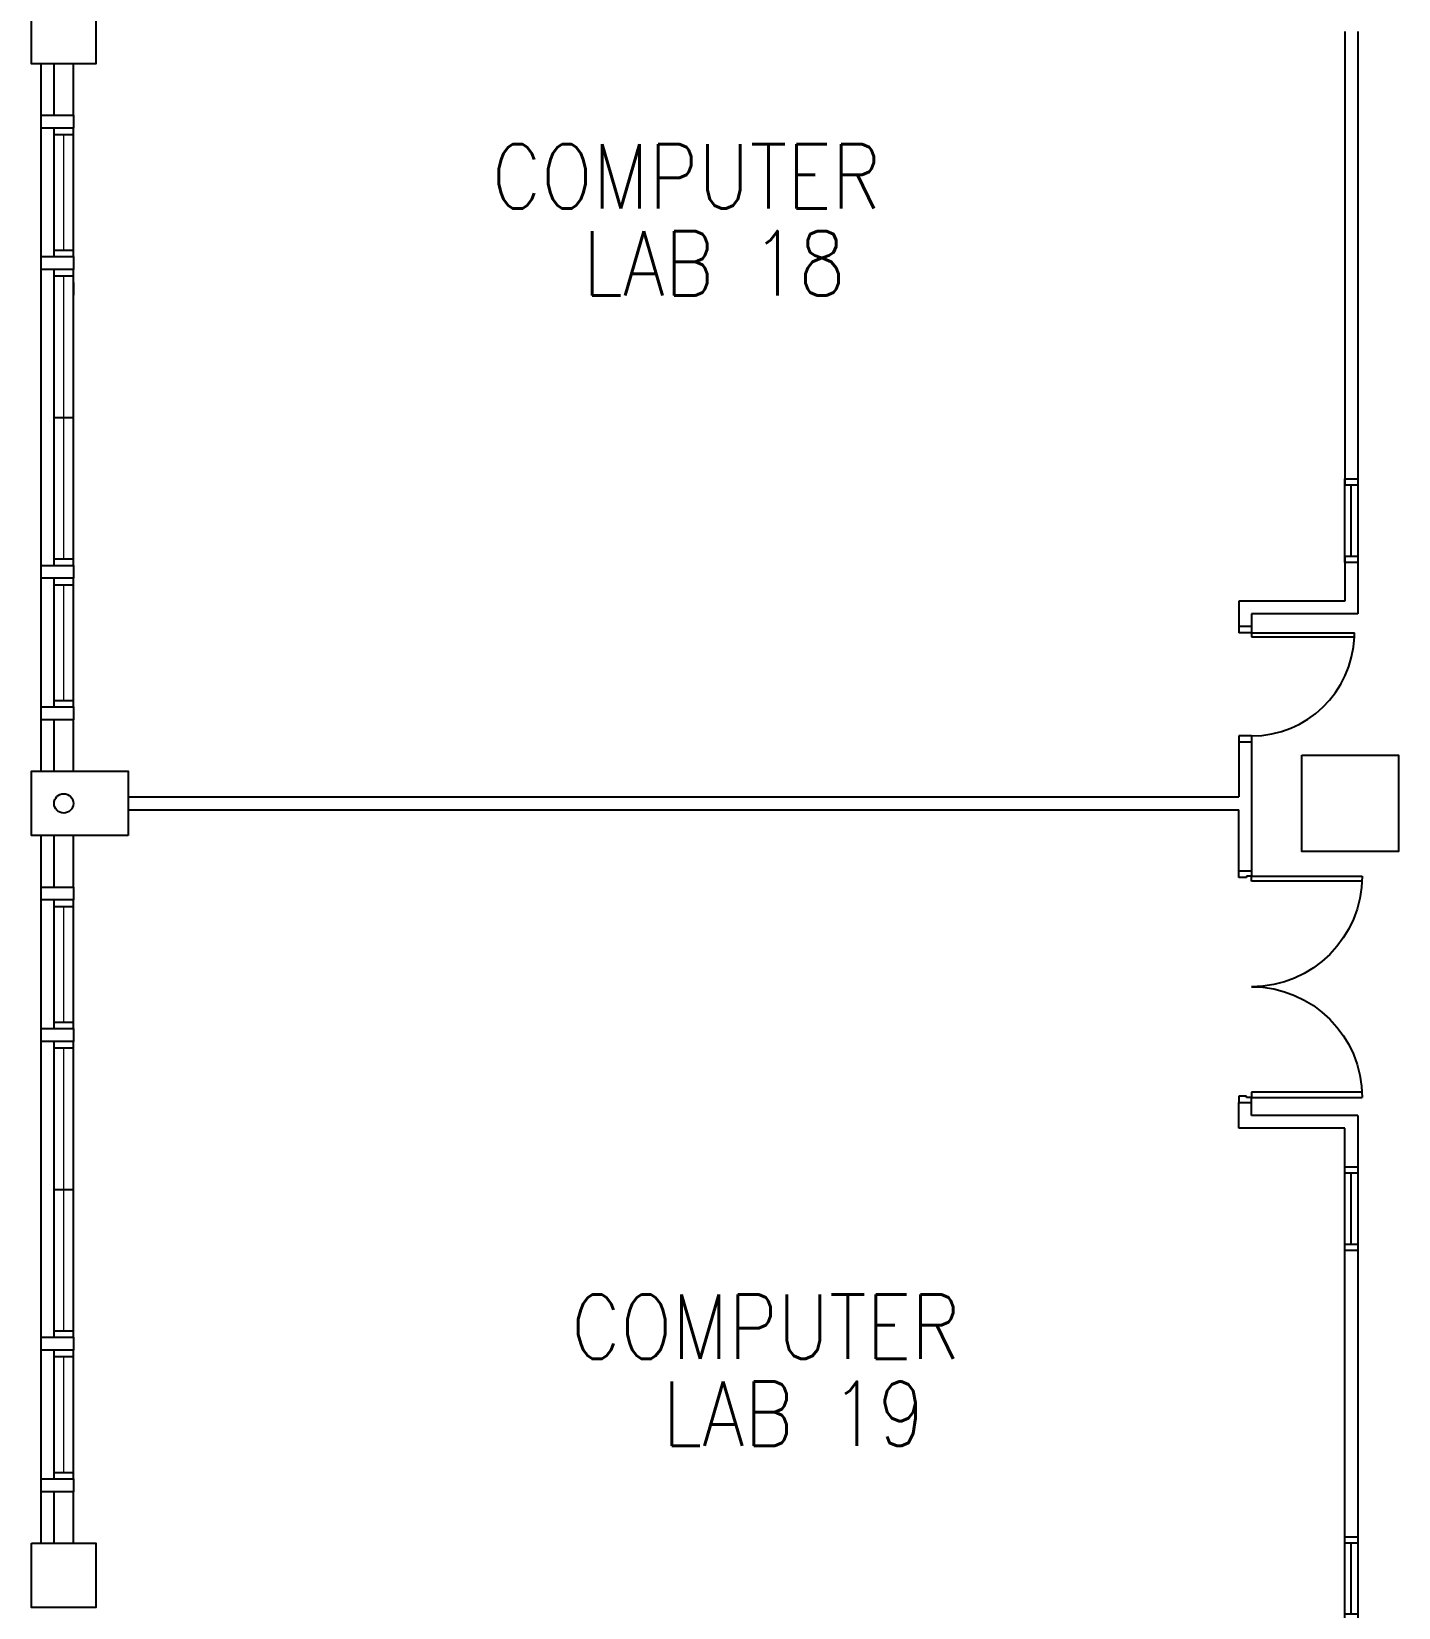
# Model space of a CAD drawing. Extents: x 2508799 to 2625178, y -845223 to -762524.
# Drawn here: x 2564299 to 2574924, y -808674 to -796424 of the extents above; entities that cross this region are included whole.
import ezdxf

# ---------------------------------------------------------------- set-up
doc = ezdxf.new("R2010")
doc.units = 0
doc.header["$LTSCALE"] = 10
doc.header["$MEASUREMENT"] = 0
doc.layers.get('0').update_dxf_attribs({"linetype": 'CONTINUOUS'})
for name, color, linetype in [('COL', 3, 'CONTINUOUS'), ('DIM', 7, 'CONTINUOUS'), ('DOOR', 5, 'CONTINUOUS'), ('DR', 7, 'CONTINUOUS'), ('LINE', 7, 'CONTINUOUS'), ('partition', 7, 'CONTINUOUS'), ('RWDP', 145, 'CONTINUOUS'), ('stair', 7, 'CONTINUOUS'), ('T50', 4, 'CONTINUOUS'), ('WALL', 2, 'CONTINUOUS'), ('WIN', 5, 'CONTINUOUS')]:
    doc.layers.add(name, color=color, linetype=linetype)
doc.styles.add('ROMANS', font='romans')

# ---------------------------------------------------------------- blocks, each defined once
blk = doc.blocks.new('FG')
at = {"layer": 'LINE', "linetype": 'Continuous'}
for points in [[(0, 0), (50, 0), (50, 100), (0, 100)], [(600, 0), (650, 0), (650, 100), (600, 100)]]:
    blk.add_lwpolyline(points, close=True, dxfattribs=at)
at = {"layer": 'LINE', "color": 5, "linetype": 'Continuous'}
for points in [[(600, 100), (50, 100)], [(50, 0), (600, 0)]]:
    blk.add_lwpolyline(points, dxfattribs=at)
at = {"layer": 'LINE', "color": 1, "linetype": 'Continuous'}
blk.add_lwpolyline([(50, 50), (600, 50)], dxfattribs=at)
blk = doc.blocks.new('D1800-A')
at = {"layer": 'DR'}
for p, q in [((0, 0), (100, 0)), ((0, -50), (0, 0)), ((100, 0), (100, -40)), ((60, -50), (0, -50)), ((100, -40), (60, -40)), ((60, -40), (60, -50)), ((100, -40), (960, -40)), ((100, -80), (100, -40)), ((959, -80), (100, -80)), ((60, -1750), (0, -1750)), ((0, -1750), (0, -1800)), ((0, -1800), (100, -1800)), ((60, -1760), (60, -1750)), ((100, -1760), (60, -1760)), ((959, -1720), (100, -1720)), ((100, -1720), (100, -1760)), ((100, -1760), (960, -1760)), ((100, -1800), (100, -1760))]:
    blk.add_line(p, q, dxfattribs=at)
for centre, start, end in [((100, -40), 270.0001, 0), ((100, -1760), 0, 90)]:
    blk.add_arc(centre, 860, start, end, dxfattribs=at)
blk = doc.blocks.new('D900')
at = {"layer": 'DOOR', "color": 7}
for p, q in [((50, 100), (50, 899)), ((80, 899), (50, 899)), ((80, 100), (80, 899)), ((0, 100), (0, 0)), ((0, 100), (50, 100)), ((0, 0), (50, 0)), ((50, 100), (50, 0)), ((50, 100), (80, 100)), ((850, 100), (850, 0)), ((850, 100), (900, 100)), ((850, 0), (900, 0)), ((900, 100), (900, 0))]:
    blk.add_line(p, q, dxfattribs=at)
blk.add_arc((50, 100), 800, 0, 87.8509, dxfattribs=at)

msp = doc.modelspace()

# ---------------------------------------------------------------- linework, layer by layer
at = {"color": 0}
for p, q in [((2564374.5, -802174.1), (2564374.5, -796674.1)), ((2573682.5, -800851), (2573682.5, -801051)), ((2573782.5, -800951), (2573782.5, -801049.1)), ((2564374.5, -808174.1), (2564374.5, -802674.1)), ((2573682.5, -804949.1), (2573682.5, -804749.1)), ((2573782.5, -804849.1), (2573782.5, -804751))]:
    msp.add_line(p, q, dxfattribs=at)
at = {"layer": 'COL', "color": 0}
for points in [[(2564299.5, -796174.1), (2564799.5, -796174.1), (2564799.5, -796674.1), (2564299.5, -796674.1)], [(2574174.5, -802049.1), (2574924.5, -802049.1), (2574924.5, -802799.1), (2574174.5, -802799.1)], [(2565049.5, -802674.1), (2564299.5, -802674.1), (2564299.5, -802174.1), (2565049.5, -802174.1)], [(2564299.5, -808174.1), (2564799.5, -808174.1), (2564799.5, -808674.1), (2564299.5, -808674.1)]]:
    msp.add_lwpolyline(points, close=True, dxfattribs=at)
at = {"layer": 'DIM', "color": 0}
msp.add_line((2564624.5, -798374.1), (2564624.5, -798474.1), dxfattribs=at)
at = {"layer": 'partition', "color": 0}
for p, q in [((2574507.5, -800851), (2573682.5, -800851)), ((2574607.5, -800951), (2573782.5, -800951)), ((2565049.5, -802374.1), (2573682.5, -802374.1)), ((2565049.5, -802474.1), (2573682.5, -802474.1)), ((2574607.5, -804849.1), (2573782.5, -804849.1)), ((2574607.5, -804849.1), (2574607.5, -805299.1)), ((2574507.5, -804949.1), (2573682.5, -804949.1)), ((2574607.5, -805849.1), (2574607.5, -808174.1))]:
    msp.add_line(p, q, dxfattribs=at)
at = {"layer": 'RWDP', "color": 0}
msp.add_circle((2564549.5, -802424.1), 75, dxfattribs=at)
at = {"layer": 'stair', "color": 0}
for p, q in [((2574507.5, -796424.1), (2574507.5, -799951)), ((2574607.5, -796424.1), (2574607.5, -799951)), ((2574507.5, -800501), (2574507.5, -800851)), ((2574607.5, -800501), (2574607.5, -800951)), ((2573682.5, -801949.1), (2573682.5, -802374.1)), ((2573782.5, -801949.1), (2573782.5, -802949.1)), ((2573682.5, -802974.1), (2573682.5, -802474.1)), ((2574507.5, -805299.1), (2574507.5, -804949.1)), ((2574507.5, -808174.1), (2574507.5, -805849.1))]:
    msp.add_line(p, q, dxfattribs=at)
at = {"layer": 'WALL', "color": 0}
for p, q in [((2564474.5, -797074.1), (2564474.5, -796674.1)), ((2564624.5, -797074.1), (2564624.5, -796674.1)), ((2564474.5, -802174.1), (2564474.5, -801774.1)), ((2564624.5, -802174.1), (2564624.5, -801774.1)), ((2564474.5, -803074.1), (2564474.5, -802674.1)), ((2564624.5, -803074.1), (2564624.5, -802674.1)), ((2564474.5, -808174.1), (2564474.5, -807774.1)), ((2564624.5, -808174.1), (2564624.5, -807774.1))]:
    msp.add_line(p, q, dxfattribs=at)
for points in [[(2564374.5, -797074.1), (2564624.5, -797074.1), (2564624.5, -797174.1), (2564374.5, -797174.1)], [(2564374.5, -798174.1), (2564624.5, -798174.1), (2564624.5, -798274.1), (2564374.5, -798274.1)], [(2564374.5, -800574.1), (2564624.5, -800574.1), (2564624.5, -800674.1), (2564374.5, -800674.1)], [(2564374.5, -801674.1), (2564624.5, -801674.1), (2564624.5, -801774.1), (2564374.5, -801774.1)], [(2564374.5, -803074.1), (2564624.5, -803074.1), (2564624.5, -803174.1), (2564374.5, -803174.1)], [(2564374.5, -804174.1), (2564624.5, -804174.1), (2564624.5, -804274.1), (2564374.5, -804274.1)], [(2564374.5, -806574.1), (2564624.5, -806574.1), (2564624.5, -806674.1), (2564374.5, -806674.1)], [(2564374.5, -807674.1), (2564624.5, -807674.1), (2564624.5, -807774.1), (2564374.5, -807774.1)]]:
    msp.add_lwpolyline(points, close=True, dxfattribs=at)
at = {"layer": 'WIN', "color": 0}
for p, q in [((2564474.5, -798174.1), (2564474.5, -797174.1)), ((2564474.5, -797224.1), (2564624.5, -797224.1)), ((2564624.5, -798174.1), (2564624.5, -797174.1)), ((2564474.5, -798124.1), (2564624.5, -798124.1)), ((2564474.5, -800574.1), (2564474.5, -798274.1)), ((2564474.5, -798324.1), (2564624.5, -798324.1)), ((2564624.5, -800574.1), (2564624.5, -798274.1)), ((2564474.5, -799424.1), (2564624.5, -799424.1)), ((2564474.5, -800524.1), (2564624.5, -800524.1)), ((2564474.5, -801674.1), (2564474.5, -800674.1)), ((2564474.5, -800724.1), (2564624.5, -800724.1)), ((2564624.5, -801674.1), (2564624.5, -800674.1)), ((2564474.5, -801624.1), (2564624.5, -801624.1)), ((2564474.5, -804174.1), (2564474.5, -803174.1)), ((2564474.5, -803224.1), (2564624.5, -803224.1)), ((2564624.5, -804174.1), (2564624.5, -803174.1)), ((2564474.5, -804124.1), (2564624.5, -804124.1)), ((2564474.5, -806574.1), (2564474.5, -804274.1)), ((2564474.5, -804324.1), (2564624.5, -804324.1)), ((2564624.5, -806574.1), (2564624.5, -804274.1)), ((2564474.5, -805424.1), (2564624.5, -805424.1)), ((2564474.5, -806524.1), (2564624.5, -806524.1)), ((2564474.5, -807674.1), (2564474.5, -806674.1)), ((2564474.5, -806724.1), (2564624.5, -806724.1)), ((2564624.5, -807674.1), (2564624.5, -806674.1)), ((2564474.5, -807624.1), (2564624.5, -807624.1))]:
    msp.add_line(p, q, dxfattribs=at)
at = {"layer": 'WIN', "color": 0, "const_width": 10, "flags": 128}
for points in [[(2564549.5, -798124.1), (2564549.5, -797224.1)], [(2564549.5, -800524.1), (2564549.5, -798324.1)], [(2564549.5, -800724.1), (2564549.5, -801624.1)], [(2564549.5, -804124.1), (2564549.5, -803224.1)], [(2564549.5, -806524.1), (2564549.5, -804324.1)], [(2564549.5, -806724.1), (2564549.5, -807624.1)]]:
    msp.add_lwpolyline(points, dxfattribs=at)

# ---------------------------------------------------------------- block references
at = {"layer": 'LINE', "color": 0, "xscale": -1, "rotation": 270}
for p in [(2574507.5, -800551), (2574507.5, -805899.1), (2574507.5, -808774.1)]:
    msp.add_blockref('FG', p, dxfattribs=at)
at = {"layer": 'stair', "color": 0, "rotation": 270}
msp.add_blockref('D900', (2573682.5, -801049.1), dxfattribs=at)
at = {"layer": 'stair', "color": 0, "xscale": -1, "rotation": 180}
msp.add_blockref('D1800-A', (2573682.5, -804749.1), dxfattribs=at)

# ---------------------------------------------------------------- texts
at = {"layer": 'T50', "color": 0, "style": 'ROMANS', "width": 0.85}
for s, p in [('COMPUTER', (2567877.8, -797799.9)), ('LAB 18', (2568585.4, -798475.5)), ('COMPUTER', (2568495, -806741.9)), ('LAB 19', (2569202.7, -807417.6))]:
    msp.add_text(s, height=500, dxfattribs=at).set_placement(p)

doc.saveas('drawing.dxf')
